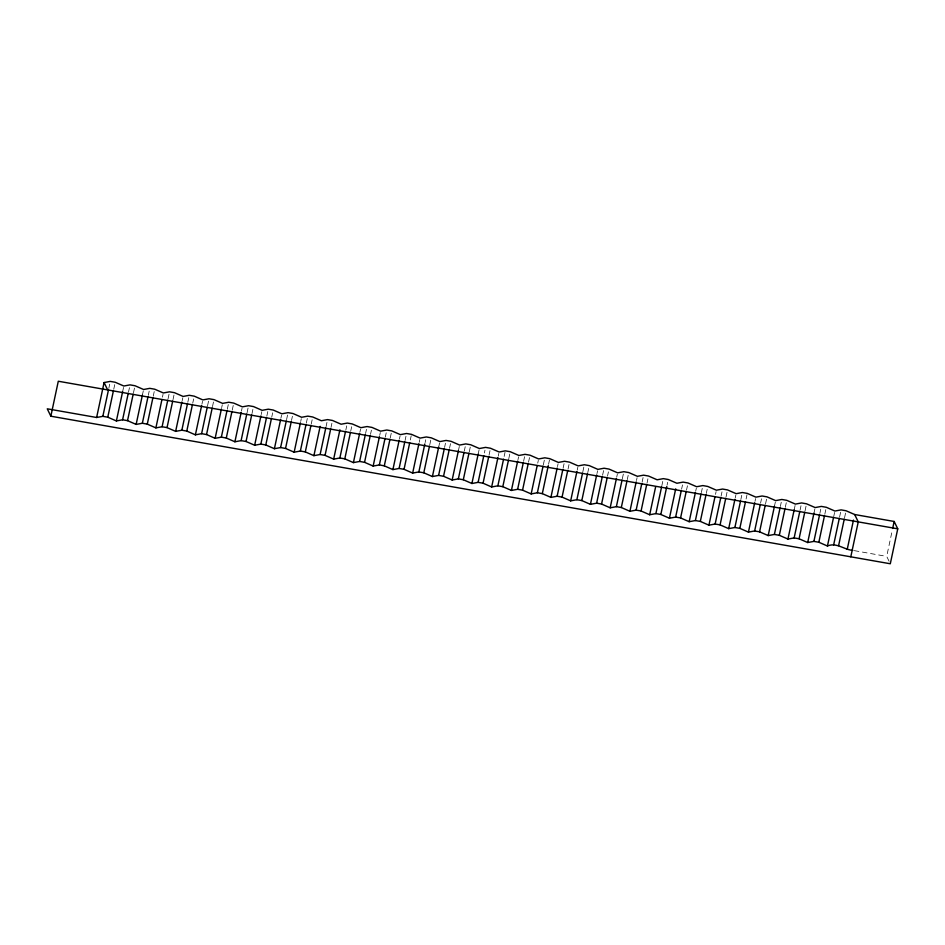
<?xml version="1.0" encoding="UTF-8"?>
<svg xmlns="http://www.w3.org/2000/svg" width="945" height="945" viewBox="0 0 945 945"><rect width="100%" height="100%" fill="white"/><g stroke="black" fill="none" stroke-linecap="round" stroke-linejoin="round"><path stroke-width="0.71" stroke-dasharray="4.72 3.54" d="M108.805 388.383L109.691 384.19M113.743 389.245L114.936 383.658M122.637 391.608L123.535 387.426M128.555 391.856L129.453 387.663M133.493 392.718L134.686 387.131M142.4 395.081L143.286 390.899M148.306 395.329L149.204 391.135M153.244 396.191L154.437 390.604M162.446 397.16L163.036 394.372M168.056 398.802L169.249 393.214M172.994 399.664L174.187 394.077M182.196 400.633L182.787 397.845M187.807 402.275L189 396.687M192.745 403.137L193.642 398.955M201.946 404.106L202.549 401.318M207.557 405.748L208.75 400.16M212.495 406.61L213.688 401.023M221.697 407.579L222.299 404.791M227.308 409.22L228.501 403.633M232.246 410.083L233.439 404.495M241.447 411.051L242.05 408.264M247.07 412.693L248.251 407.106M252.008 413.556L252.894 409.374M261.21 414.524L261.8 411.736M266.821 416.166L268.014 410.579M271.758 417.029L272.644 412.847M280.96 417.997L281.551 415.209M286.571 419.639L287.764 414.052M291.509 420.501L292.407 416.32M300.711 421.47L301.301 418.67M306.322 423.112L307.515 417.525M311.259 423.974L312.157 419.793M326.072 426.585L326.97 422.391M331.01 427.447L331.908 423.265M345.823 430.058L346.72 425.864M350.76 430.92L351.658 426.738M359.962 431.889L360.565 429.089M365.573 433.531L366.471 429.337M370.511 434.393L371.409 430.199M379.713 435.361L380.315 432.562M385.324 437.003L386.221 432.81M390.261 437.878L391.454 432.278M399.463 438.834L400.066 436.047M405.074 440.488L405.972 436.283M410.319 439.957L411.205 435.751M419.214 442.307L419.816 439.519M425.132 442.555L425.722 439.756M429.762 444.823L430.955 439.224M438.669 447.186L439.567 442.992M444.587 447.434L445.473 443.229M449.525 448.296L450.718 442.697M458.419 450.659L459.317 446.465M464.338 450.907L465.223 446.702M469.275 451.769L470.468 446.17M478.17 454.132L479.068 449.938M484.383 452.974L484.986 450.174M489.026 455.242L490.219 449.643M498.228 456.199L498.818 453.411M504.134 456.447L505.032 452.253M508.776 458.715L509.969 453.116M517.978 459.672L518.569 456.884M523.589 461.325L524.782 455.726M528.527 462.188L529.72 456.589M537.729 463.144L538.319 460.357M543.34 464.798L544.533 459.199M548.572 464.267L549.47 460.061M557.479 466.617L558.082 463.83M563.09 468.271L564.283 462.672M568.028 469.133L569.221 463.534M577.23 470.09L577.832 467.303M582.841 471.744L584.034 466.145M587.778 472.606L588.676 468.413M596.98 473.563L597.583 470.775M602.591 475.217L603.784 469.618M607.529 476.079L608.426 471.886M616.731 477.036L617.333 474.248M622.353 478.69L623.546 473.091M627.291 479.552L628.177 475.359M636.493 480.509L637.084 477.721M642.104 482.163L643.297 476.563M647.041 483.025L647.927 478.832M661.854 485.635L662.752 481.43M667.087 485.104L667.69 482.304M681.605 489.108L682.503 484.903M686.543 489.971L687.44 485.777M695.744 490.928L696.335 488.14M701.355 492.581L702.253 488.376M706.293 493.444L707.191 489.25M715.495 494.4L716.097 491.613M721.106 496.054L722.004 491.849M726.043 496.916L727.237 491.317M735.245 497.873L735.848 495.085M740.856 499.527L741.754 495.322M746.101 498.995L746.987 494.79M754.996 501.346L755.598 498.558M760.607 503L761.505 498.795M765.544 503.862L766.738 498.263M774.451 506.225L775.349 502.031M780.357 506.473L781.255 502.267M785.295 507.335L786.5 501.736M794.202 509.698L795.099 505.504M800.12 509.946L801.006 505.74M805.057 510.808L806.25 505.209M813.952 513.17L814.85 508.977M819.87 513.407L820.756 509.213M824.808 514.281L826.001 508.682M833.703 516.643L834.6 512.45M839.621 516.88L840.814 511.292M844.558 517.73L845.751 512.155M889.103 561.306L886.705 556.392L892.364 529.85M854.268 550.64L886.705 556.392"/><path stroke-width="1.42" d="M50.841 416.202L58.295 381.237L897.75 528.834L890.296 563.763L50.841 416.202L47.25 408.807L96.626 417.489L102.84 416.343L107.777 417.194L116.389 420.95L122.59 419.793L127.528 420.655L136.139 424.411L142.352 423.265L147.29 424.128L155.89 427.884L162.103 426.738L167.041 427.612L175.64 431.369L181.853 430.211L186.791 431.074L195.391 434.842L201.604 433.684L206.542 434.546L215.141 438.303L221.354 437.157L226.292 438.019L234.903 441.776L241.105 440.63L246.043 441.492L254.654 445.249L260.855 444.091L265.793 444.965L274.404 448.721L280.606 447.564L285.544 448.438L294.155 452.194L300.368 451.037L305.306 451.911L313.905 455.667L320.119 454.51L325.056 455.372L333.656 459.14L339.869 457.982L344.807 458.845L353.406 462.613L359.62 461.455L364.557 462.318L373.157 466.074L379.37 464.928L384.296 465.85L392.907 469.606L399.109 468.46L404.047 469.322L412.658 473.079L418.859 471.933L423.797 472.795L432.408 476.552L438.61 475.406L443.548 476.268L452.159 480.025L458.36 478.879L463.31 479.741L471.909 483.497L478.123 482.352L483.06 483.214L491.66 486.97L497.873 485.824L502.811 486.687L511.41 490.443L517.624 489.297L522.561 490.16L531.161 493.916L537.374 492.77L542.312 493.633L550.911 497.389L557.125 496.243L562.062 497.105L570.674 500.862L576.875 499.716L581.813 500.578L590.424 504.335L596.626 503.189L601.563 504.051L610.175 507.808L616.376 506.662L621.314 507.524L629.925 511.28L636.139 510.135L641.076 510.997L649.676 514.753L655.889 513.607L660.827 514.47L669.426 518.226L675.64 517.08L680.577 517.943L689.177 521.699L695.39 520.553L700.328 521.416L708.927 525.172L715.141 524.026L720.078 524.888L728.678 528.645L734.891 527.499L739.829 528.361L748.44 532.118L754.642 530.972L759.579 531.834L768.191 535.591L774.392 534.445L779.33 535.307L787.941 539.063L794.143 537.918L799.08 538.78L807.691 542.536L813.905 541.39L818.842 542.253L827.442 546.009C836.514 542.052 844.098 549.777 852.862 550.392M96.626 417.489L104.08 382.548L110.293 381.402L115.231 382.264L123.83 386.021L130.044 384.875L134.981 385.737L143.581 389.494L149.794 388.348L154.732 389.21L163.343 392.966L169.545 391.821L174.482 392.683L183.094 396.439L189.295 395.293L194.233 396.156L202.844 399.912L209.046 398.766L213.983 399.629L222.595 403.385L228.808 402.239L233.746 403.102L242.345 406.858L248.559 405.712L253.496 406.574L262.096 410.331L268.309 409.185L273.247 410.047L281.846 413.804L288.06 412.658L292.997 413.52L301.597 417.277L307.81 416.131L312.748 416.993L321.359 420.749L327.561 419.604L332.498 420.466L341.11 424.222L347.311 423.077L352.249 423.939L360.86 427.695L367.062 426.549L371.999 427.412L380.611 431.168L386.812 430.022L391.762 430.885L400.361 434.641L406.574 433.495L411.512 434.357L420.112 438.114L426.325 436.968L431.263 437.83L439.862 441.587L446.075 440.441L451.013 441.303L459.613 445.06L465.826 443.914L470.764 444.776L479.363 448.532L485.576 447.387L490.514 448.249L499.125 452.005L505.327 450.859L510.265 451.722L518.876 455.478L525.077 454.332L530.015 455.195L538.626 458.951L544.828 457.805L549.766 458.668L558.377 462.424L564.578 461.278L569.528 462.14L578.127 465.897L584.341 464.751L589.278 465.613L597.878 469.37L604.091 468.224L609.029 469.086L617.628 472.843L623.842 471.697L628.779 472.559L637.379 476.315L643.592 475.17L648.53 476.032L657.129 479.788L663.343 478.642L668.28 479.505L676.892 483.261L683.093 482.115L688.031 482.978L696.642 486.734L702.844 485.576L707.781 486.451L716.393 490.207L722.594 489.049L727.532 489.923L736.143 493.68L742.357 492.522L747.294 493.396L755.894 497.153L762.107 495.995L767.045 496.869L775.644 500.626L781.858 499.468L786.795 500.342L795.395 504.098L801.608 502.941L806.546 503.815L815.145 507.571L821.359 506.414L826.296 507.288L834.896 511.044L841.109 509.887L846.047 510.761L854.658 514.517L894.159 521.463L897.75 528.834M102.84 416.343L108.498 389.789M107.777 417.194L113.447 390.651M116.389 420.95L122.637 391.608M122.59 419.793L128.26 393.25M127.528 420.655L133.198 394.124M136.139 424.411L142.4 395.081M142.352 423.265L148.011 396.723M147.29 424.128L152.948 397.597M155.89 427.884L161.843 399.959M162.103 426.738L167.761 400.196M167.041 427.612L172.699 401.07M175.64 431.369L181.901 402.027M181.853 430.211L187.512 403.669M186.791 431.074L192.449 404.543M195.391 434.842L201.651 405.499M201.604 433.684L207.262 407.141M206.542 434.546L212.2 408.016M215.141 438.303L221.402 408.972M221.354 437.157L227.013 410.614M226.292 438.019L231.95 411.488M234.903 441.776L241.152 412.445M241.105 440.63L246.763 414.087M246.043 441.492L251.701 414.961M254.654 445.249L260.903 415.918M260.855 444.091L266.514 417.56M265.793 444.965L271.463 418.422M274.404 448.721L280.653 419.391M280.606 447.564L286.276 421.033M285.544 448.438L291.214 421.895M294.155 452.194L300.415 422.864M300.368 451.037L306.026 424.506M305.306 451.911L310.964 425.368M313.905 455.667L320.166 426.337M320.119 454.51L325.777 427.979M325.056 455.372L330.715 428.841M333.656 459.14L339.916 429.81M339.869 457.982L345.527 431.452M344.807 458.845L350.465 432.314M353.406 462.613L359.667 433.282M359.62 461.455L365.278 434.924M364.557 462.318L370.216 435.787M373.157 466.074L379.417 436.755M379.37 464.928L385.028 438.397M384.296 465.85L389.966 439.283M392.907 469.606L399.168 440.24M399.109 468.46L404.779 441.882M404.047 469.322L409.717 442.756M412.658 473.079L418.918 443.713M418.859 471.933L424.825 443.961M423.797 472.795L429.467 446.229M432.408 476.552L438.669 447.186M438.61 475.406L444.28 448.828M443.548 476.268L449.218 449.702M452.159 480.025L458.419 450.659M458.36 478.879L464.03 452.301M463.31 479.741L468.968 453.163M471.909 483.497L478.17 454.132M478.123 482.352L483.781 455.773M483.06 483.214L488.73 456.636M491.66 486.97L497.92 457.604M497.873 485.824L503.543 459.246M502.811 486.687L508.481 460.109M511.41 490.443L517.683 461.077M517.624 489.297L523.294 462.719M522.561 490.16L528.231 463.582M531.161 493.916L537.126 465.944M537.374 492.77L543.044 466.192M542.312 493.633L548.277 465.661M550.911 497.389L557.184 468.023M557.125 496.243L562.795 469.665M562.062 497.105L567.732 470.527M570.674 500.862L576.934 471.496M576.875 499.716L582.545 473.138M581.813 500.578L587.483 474M590.424 504.335L596.685 474.969M596.626 503.189L602.296 476.611M601.563 504.051L607.233 477.473M610.175 507.808L616.435 478.442M616.376 506.662L622.046 480.084M621.314 507.524L626.984 480.946M629.925 511.28L636.186 481.915M636.139 510.135L641.797 483.556M641.076 510.997L646.734 484.419M649.676 514.753L655.641 486.781M655.889 513.607L661.559 487.029M660.827 514.47L666.792 486.498M669.426 518.226L675.699 488.86M675.64 517.08L681.31 490.502M680.577 517.943L686.247 491.365M689.177 521.699L695.449 492.333M695.39 520.553L701.06 493.975M700.328 521.416L705.998 494.837M708.927 525.172L714.893 497.2M715.141 524.026L720.811 497.448M720.078 524.888L725.748 498.31M728.678 528.645L734.95 499.279M734.891 527.499L740.561 500.921M739.829 528.361L745.499 501.783M748.44 532.118L754.701 502.752M754.642 530.972L760.312 504.394M759.579 531.834L765.249 505.256M768.191 535.591L774.451 506.225M774.392 534.445L780.062 507.867M779.33 535.307L785 508.729M787.941 539.063L794.202 509.698M794.143 537.918L799.813 511.339M799.08 538.78L804.75 512.202M807.691 542.536L813.952 513.17M813.905 541.39L819.563 514.812M818.842 542.253L824.501 515.675M827.442 546.009L833.407 518.037M833.655 544.863L839.325 518.285M838.605 545.631L844.263 519.136M847.216 549.399L853.465 520.104M850.795 556.806L858.249 521.888L854.658 514.517M892.671 528.456L894.159 521.463M104.08 382.548L107.671 389.919"/></g></svg>
